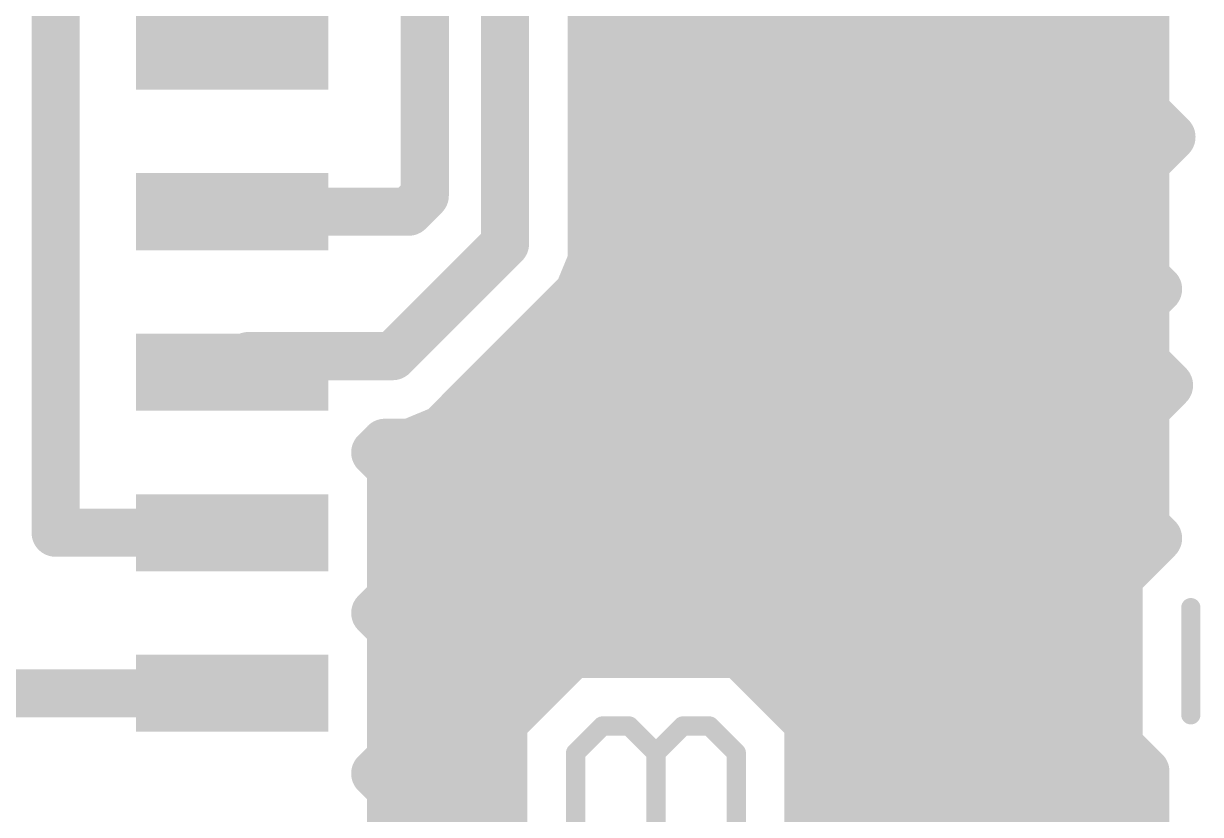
# Model space of a CAD drawing. Extents: x 0 to 60.4, y 0 to 60.5.
# Drawn here: x 10.03 to 19.35, y 26.85 to 33.11 of the extents above; entities that cross this region are included whole.
import ezdxf

# ---------------------------------------------------------------- set-up
doc = ezdxf.new("R2010")
doc.units = 0
doc.layers.add('16', color=175, linetype='CONTINUOUS')

# ---------------------------------------------------------------- blocks, each defined once
blk = doc.blocks.new('RECT')
blk.add_solid([(-0.5, -0.5), (0.5, -0.5), (-0.5, 0.5), (0.5, 0.5)])

msp = doc.modelspace()

# ---------------------------------------------------------------- linework, layer by layer
at = {"layer": '16'}
for points, const_width in [([(10.287, 29.083), (10.287, 37.338)], 0.381), ([(14.5288, 33.2439), (18.4225, 37.1376)], 0.381), ([(13.208, 33.909), (13.208, 31.75)], 0.381), ([(11.049, 33.528), (11.684, 32.893)], 0.381), ([(13.843, 31.369), (13.843, 33.528)], 0.381), ([(18.9103, 33.5292), (18.9103, 32.4202)], 0.381), ([(14.5288, 31.2326), (14.5288, 33.2439)], 0.381), ([(14.5288, 33.147), (18.9103, 33.147)], 0.381), ([(14.5288, 32.766), (18.9103, 32.766)], 0.381), ([(18.9103, 32.4202), (19.1166, 32.2139)], 0.381), ([(14.5288, 32.385), (18.9455, 32.385)], 0.381), ([(19.1166, 32.2139), (18.9103, 32.0076)], 0.381), ([(14.5288, 32.004), (18.9103, 32.004)], 0.381), ([(18.9103, 32.0076), (18.9103, 31.7685)], 0.381), ([(18.9103, 31.7685), (18.9103, 31.1105)], 0.381), ([(13.081, 31.623), (13.208, 31.75)], 0.381), ([(11.684, 31.623), (13.081, 31.623)], 0.381), ([(14.5288, 31.623), (18.9103, 31.623)], 0.381), ([(12.954, 30.48), (13.843, 31.369)], 0.381), ([(14.4244, 30.9805), (14.5288, 31.2326)], 0.381), ([(14.5288, 31.242), (18.9103, 31.242)], 0.381), ([(18.9103, 31.1105), (19.0107, 31.0101)], 0.381), ([(19.0107, 31.0101), (18.9103, 30.9098)], 0.381), ([(14.2315, 30.7876), (14.4244, 30.9805)], 0.381), ([(14.3049, 30.861), (18.9103, 30.861)], 0.381), ([(18.9103, 30.9098), (18.9103, 30.4363)], 0.381), ([(13.3425, 29.8986), (14.2315, 30.7876)], 0.381), ([(11.684, 30.353), (11.811, 30.48)], 0.381), ([(11.811, 30.48), (12.954, 30.48)], 0.381), ([(13.9239, 30.48), (18.9103, 30.48)], 0.381), ([(18.9103, 30.4363), (19.0973, 30.2494)], 0.381), ([(19.0973, 30.2494), (18.9103, 30.0624)], 0.381), ([(13.5429, 30.099), (18.9469, 30.099)], 0.381), ([(18.9103, 30.0624), (18.9103, 29.1395)], 0.381), ([(13.0904, 29.7942), (13.3425, 29.8986)], 0.381), ([(12.8163, 29.718), (12.8925, 29.7942)], 0.381), ([(12.9413, 29.593), (12.8163, 29.718)], 0.381), ([(12.8163, 29.718), (18.9103, 29.718)], 0.381), ([(12.8925, 29.7942), (13.0904, 29.7942)], 0.381), ([(12.9413, 28.573), (12.9413, 29.593)], 0.381), ([(12.9413, 29.337), (18.9103, 29.337)], 0.381), ([(11.684, 29.083), (10.287, 29.083)], 0.381), ([(18.9103, 29.1395), (19.0107, 29.0391)], 0.381), ([(19.0107, 29.0391), (18.6985, 28.7269)], 0.381), ([(12.9413, 28.956), (18.9276, 28.956)], 0.381), ([(18.6985, 28.7269), (18.6985, 27.4061)], 0.381), ([(12.8163, 28.448), (12.9413, 28.573)], 0.381), ([(12.9413, 28.575), (18.6985, 28.575)], 0.381), ([(12.9413, 28.323), (12.8163, 28.448)], 0.381), ([(12.9413, 27.303), (12.9413, 28.323)], 0.381), ([(19.27, 27.6428), (19.27, 28.4902)], 0.1524), ([(12.9413, 28.194), (18.6985, 28.194)], 0.381), ([(14.3769, 28.1253), (14.369, 28.1174)], 0.381), ([(14.5888, 28.1253), (14.3769, 28.1253)], 0.381), ([(14.3769, 28.1253), (14.3769, 28.1253)], 0.381), ([(14.7171, 28.1253), (14.5888, 28.1254)], 0.381), ([(14.5888, 28.1254), (14.5888, 28.1253)], 0.381), ([(14.8504, 28.1254), (14.7171, 28.1253)], 0.381), ([(14.8504, 28.1253), (14.8504, 28.1254)], 0.381), ([(15.2243, 28.1253), (14.8504, 28.1253)], 0.381), ([(15.4562, 28.1253), (15.2243, 28.1254)], 0.381), ([(15.2243, 28.1254), (15.2243, 28.1253)], 0.381), ([(15.6978, 28.1253), (15.4562, 28.1253)], 0.381), ([(16.0325, 27.7906), (15.6978, 28.1253)], 0.381), ([(14.369, 28.1174), (14.0421, 27.7906)], 0.381), ([(11.684, 27.813), (9.652, 27.813)], 0.381), ([(12.9413, 27.813), (14.0646, 27.813)], 0.381), ([(14.0421, 27.7906), (13.8382, 27.5867)], 0.381), ([(14.0421, 27.7906), (14.0421, 27.7906)], 0.381), ([(16.0101, 27.813), (18.6985, 27.813)], 0.381), ([(16.2444, 27.5787), (16.0325, 27.7906)], 0.381), ([(16.0325, 27.7906), (16.0325, 27.7906)], 0.381), ([(13.8382, 27.5867), (13.8303, 27.5787)], 0.381), ([(13.8303, 27.5787), (13.8303, 27.5787)], 0.381), ([(13.8303, 27.5787), (13.8303, 27.3444)], 0.381), ([(16.2444, 27.3396), (16.2444, 27.5787)], 0.381), ([(12.9413, 27.432), (13.8303, 27.432)], 0.381), ([(14.6136, 27.5539), (14.4018, 27.342)], 0.1524), ([(14.8255, 27.5539), (14.6136, 27.5539)], 0.1524), ([(15.0373, 27.342), (14.8255, 27.5539)], 0.1524), ([(15.2492, 27.5539), (15.0373, 27.342)], 0.1524), ([(15.461, 27.5539), (15.2492, 27.5539)], 0.1524), ([(15.6729, 27.342), (15.461, 27.5539)], 0.1524), ([(16.2444, 27.432), (18.6985, 27.432)], 0.381), ([(18.6985, 27.4061), (18.9103, 27.1942)], 0.381), ([(12.8163, 27.178), (12.9413, 27.303)], 0.381), ([(13.8303, 27.3444), (13.8303, 26.4697)], 0.381), ([(16.2444, 26.4697), (16.2444, 27.3396)], 0.381), ([(14.4018, 27.342), (14.4018, 26.7065)], 0.1524), ([(15.0373, 26.7065), (15.0373, 27.342)], 0.1524), ([(15.6729, 26.7065), (15.6729, 27.342)], 0.1524), ([(18.9103, 27.1942), (18.9103, 25.435)], 0.381), ([(12.9413, 27.053), (12.8163, 27.178)], 0.381), ([(12.9413, 26.033), (12.9413, 27.053)], 0.381), ([(12.9413, 27.051), (13.8303, 27.051)], 0.381), ([(16.2444, 27.051), (18.9103, 27.051)], 0.381), ([(12.9413, 26.67), (13.8303, 26.67)], 0.381), ([(16.2444, 26.67), (18.9103, 26.67)], 0.381)]:
    msp.add_lwpolyline(points, dxfattribs=dict(at, const_width=const_width))
for points, const_width in [([(14.4614, 33.3113, 1), (14.5961, 33.1766)], 0.1905), ([(14.5288, 33.2422, 1), (14.5288, 33.0517)], 0.1905), ([(18.9103, 33.0517, 1), (18.9103, 33.2422)], 0.1905), ([(11.6166, 32.8256, 1), (11.7514, 32.9604)], 0.1905), ([(14.5288, 32.8612, 1), (14.5288, 32.6707)], 0.1905), ([(18.9103, 32.6707, 1), (18.9103, 32.8612)], 0.1905), ([(18.9777, 32.4876, 1), (18.8429, 32.3529)], 0.1905), ([(14.5288, 32.4802, 1), (14.5288, 32.2897)], 0.1905), ([(18.815, 32.4202, 1), (19.0055, 32.4202)], 0.1905), ([(18.9455, 32.2897, 1), (18.9455, 32.4802)], 0.1905), ([(19.1839, 32.1466, 1), (19.0492, 32.2813)], 0.1905), ([(19.0492, 32.1466, 1), (19.1839, 32.2813)], 0.1905), ([(14.5288, 32.0993, 1), (14.5288, 31.9088)], 0.1905), ([(19.0055, 32.0077, 1), (18.815, 32.0076)], 0.1905), ([(18.8429, 32.075, 1), (18.9776, 31.9403)], 0.1905), ([(18.9103, 31.9088, 1), (18.9103, 32.0993)], 0.1905), ([(19.0055, 31.7685, 1), (18.815, 31.7685)], 0.1905), ([(13.2754, 31.6826, 1), (13.1406, 31.8174)], 0.1905), ([(18.8151, 31.7685, 1), (19.0055, 31.7685)], 0.1905), ([(11.684, 31.7183, 1), (11.684, 31.5278)], 0.1905), ([(13.0136, 31.6904, 1), (13.1484, 31.5556)], 0.1905), ([(13.081, 31.5278, 1), (13.081, 31.7183)], 0.1905), ([(13.1128, 31.75, 1), (13.3033, 31.75)], 0.1905), ([(14.5288, 31.7183, 1), (14.5288, 31.5278)], 0.1905), ([(18.9103, 31.5278, 1), (18.9103, 31.7183)], 0.1905), ([(13.9104, 31.3016, 1), (13.7756, 31.4364)], 0.1905), ([(13.7477, 31.369, 1), (13.9383, 31.369)], 0.1905), ([(14.5288, 31.3373, 1), (14.5288, 31.1468)], 0.1905), ([(14.6168, 31.1961, 1), (14.4408, 31.269)], 0.1905), ([(18.9103, 31.1468, 1), (18.9103, 31.3373)], 0.1905), ([(14.4335, 31.2326, 1), (14.624, 31.2326)], 0.1905), ([(18.9777, 31.1779, 1), (18.8429, 31.0432)], 0.1905), ([(18.815, 31.1105, 1), (19.0055, 31.1105)], 0.1905), ([(19.078, 30.9428, 1), (18.9433, 31.0775)], 0.1905), ([(14.3364, 31.017, 1), (14.5124, 30.9441)], 0.1905), ([(14.4917, 30.9132, 1), (14.357, 31.0479)], 0.1905), ([(18.9433, 30.9428, 1), (19.078, 31.0775)], 0.1905), ([(14.3049, 30.9563, 1), (14.3049, 30.7658)], 0.1905), ([(19.0055, 30.9098, 1), (18.815, 30.9098)], 0.1905), ([(18.8429, 30.9771, 1), (18.9777, 30.8424)], 0.1905), ([(18.9103, 30.7658, 1), (18.9103, 30.9563)], 0.1905), ([(14.1641, 30.855, 1), (14.2988, 30.7203)], 0.1905), ([(14.2988, 30.7203, 1), (14.1641, 30.855)], 0.1905), ([(11.811, 30.5753, 1), (11.811, 30.3848)], 0.1905), ([(11.8784, 30.4126, 1), (11.7436, 30.5474)], 0.1905), ([(12.8866, 30.5474, 1), (13.0214, 30.4126)], 0.1905), ([(12.954, 30.3848, 1), (12.954, 30.5753)], 0.1905), ([(13.9239, 30.5753, 1), (13.9239, 30.3848)], 0.1905), ([(18.9103, 30.3848, 1), (18.9103, 30.5753)], 0.1905), ([(18.9777, 30.5037, 1), (18.8429, 30.369)], 0.1905), ([(11.6166, 30.4204, 1), (11.7514, 30.2856)], 0.1905), ([(18.815, 30.4363, 1), (19.0055, 30.4363)], 0.1905), ([(19.1646, 30.182, 1), (19.0299, 30.3167)], 0.1905), ([(19.0299, 30.182, 1), (19.1646, 30.3167)], 0.1905), ([(13.5429, 30.1943, 1), (13.5429, 30.0038)], 0.1905), ([(18.9469, 30.0038, 1), (18.9469, 30.1943)], 0.1905), ([(19.0055, 30.0624, 1), (18.815, 30.0624)], 0.1905), ([(18.8429, 30.1297, 1), (18.9777, 29.995)], 0.1905), ([(13.3789, 29.8106, 1), (13.306, 29.9866)], 0.1905), ([(13.2751, 29.966, 1), (13.4098, 29.8313)], 0.1905), ([(12.8163, 29.8133, 1), (12.8163, 29.6227)], 0.1905), ([(12.8836, 29.7853, 1), (12.7489, 29.6506)], 0.1905), ([(12.8925, 29.8895, 1), (12.8925, 29.6989)], 0.1905), ([(12.9598, 29.7268, 1), (12.8251, 29.8616)], 0.1905), ([(13.054, 29.8822, 1), (13.1269, 29.7062)], 0.1905), ([(13.0904, 29.6989, 1), (13.0904, 29.8895)], 0.1905), ([(18.9103, 29.6227, 1), (18.9103, 29.8133)], 0.1905), ([(12.7489, 29.7853, 1), (12.8836, 29.6506)], 0.1905), ([(13.0365, 29.593, 1), (12.846, 29.593)], 0.1905), ([(12.8739, 29.5256, 1), (13.0086, 29.6603)], 0.1905), ([(12.9413, 29.4322, 1), (12.9413, 29.2417)], 0.1905), ([(18.9103, 29.2417, 1), (18.9103, 29.4322)], 0.1905), ([(10.287, 29.1783, 1), (10.287, 28.9878)], 0.1905), ([(11.684, 28.9878, 1), (11.684, 29.1783)], 0.1905), ([(18.9777, 29.2068, 1), (18.8429, 29.0721)], 0.1905), ([(10.1918, 29.083, 1), (10.3823, 29.083)], 0.1905), ([(18.815, 29.1395, 1), (19.0055, 29.1395)], 0.1905), ([(19.078, 28.9718, 1), (18.9433, 29.1065)], 0.1905), ([(18.9433, 28.9718, 1), (19.078, 29.1065)], 0.1905), ([(12.9413, 29.0513, 1), (12.9413, 28.8608)], 0.1905), ([(18.9276, 28.8608, 1), (18.9276, 29.0513)], 0.1905), ([(18.7937, 28.7269, 1), (18.6032, 28.7269)], 0.1905), ([(18.6311, 28.7943, 1), (18.7658, 28.6596)], 0.1905), ([(12.9413, 28.6703, 1), (12.9413, 28.4798)], 0.1905), ([(13.0086, 28.5057, 1), (12.8739, 28.6404)], 0.1905), ([(18.6985, 28.4798, 1), (18.6985, 28.6703)], 0.1905), ([(12.8836, 28.5153, 1), (12.7489, 28.3806)], 0.1905), ([(12.7489, 28.5153, 1), (12.8836, 28.3806)], 0.1905), ([(12.846, 28.573, 1), (13.0365, 28.573)], 0.1905), ([(13.0365, 28.323, 1), (12.846, 28.323)], 0.1905), ([(19.3081, 28.4902, 1), (19.2319, 28.4902)], 0.0762), ([(12.8739, 28.2556, 1), (13.0086, 28.3903)], 0.1905), ([(12.9413, 28.2893, 1), (12.9413, 28.0988)], 0.1905), ([(14.3769, 28.2206, 1), (14.3769, 28.0301)], 0.1905), ([(14.4443, 28.058, 1), (14.3096, 28.1927)], 0.1905), ([(14.4443, 28.058, 1), (14.3096, 28.1927)], 0.1905), ([(14.5888, 28.2206, 1), (14.5888, 28.0301)], 0.1905), ([(14.6561, 28.058, 1), (14.5214, 28.1927)], 0.1905), ([(14.5888, 28.0301, 1), (14.5888, 28.2206)], 0.1905), ([(14.7171, 28.2206, 1), (14.7171, 28.0301)], 0.1905), ([(14.7171, 28.0301, 1), (14.7171, 28.2206)], 0.1905), ([(14.8504, 28.2206, 1), (14.8504, 28.0301)], 0.1905), ([(14.9177, 28.1927, 1), (14.783, 28.058)], 0.1905), ([(14.8504, 28.0301, 1), (14.8504, 28.2206)], 0.1905), ([(15.2243, 28.2206, 1), (15.2243, 28.0301)], 0.1905), ([(15.2917, 28.058, 1), (15.157, 28.1927)], 0.1905), ([(15.2243, 28.0301, 1), (15.2243, 28.2206)], 0.1905), ([(15.4562, 28.2206, 1), (15.4562, 28.0301)], 0.1905), ([(15.4562, 28.0301, 1), (15.4562, 28.2206)], 0.1905), ([(15.7651, 28.1927, 1), (15.6304, 28.058)], 0.1905), ([(15.6978, 28.0301, 1), (15.6978, 28.2206)], 0.1905), ([(18.6985, 28.0988, 1), (18.6985, 28.2893)], 0.1905), ([(14.3016, 28.1847, 1), (14.4363, 28.0501)], 0.1905), ([(14.3096, 28.1927, 1), (14.4443, 28.058)], 0.1905), ([(14.4363, 28.0501, 1), (14.3016, 28.1848)], 0.1905), ([(14.5214, 28.1927, 1), (14.6561, 28.058)], 0.1905), ([(14.783, 28.058, 1), (14.9177, 28.1927)], 0.1905), ([(15.157, 28.1927, 1), (15.2917, 28.058)], 0.1905), ([(11.684, 27.7178, 1), (11.684, 27.9083)], 0.1905), ([(12.9413, 27.9083, 1), (12.9413, 27.7178)], 0.1905), ([(14.1374, 27.7906, 1), (13.9469, 27.7906)], 0.1905), ([(13.9748, 27.8579, 1), (14.1095, 27.7232)], 0.1905), ([(14.1095, 27.7232, 1), (13.9748, 27.8579)], 0.1905), ([(14.0646, 27.7178, 1), (14.0646, 27.9083)], 0.1905), ([(16.0101, 27.9083, 1), (16.0101, 27.7178)], 0.1905), ([(16.1278, 27.7906, 1), (15.9373, 27.7906)], 0.1905), ([(16.0999, 27.8579, 1), (15.9652, 27.7232)], 0.1905), ([(15.9652, 27.7232, 1), (16.0999, 27.8579)], 0.1905), ([(18.6985, 27.7178, 1), (18.6985, 27.9083)], 0.1905), ([(13.9469, 27.7906, 1), (14.1374, 27.7906)], 0.1905), ([(15.9373, 27.7906, 1), (16.1278, 27.7906)], 0.1905), ([(13.9255, 27.5787, 1), (13.735, 27.5787)], 0.1905), ([(13.8977, 27.5114, 1), (13.7629, 27.6461)], 0.1905), ([(13.9056, 27.5193, 1), (13.7709, 27.654)], 0.1905), ([(16.3396, 27.5787, 1), (16.1491, 27.5787)], 0.1905), ([(13.763, 27.6461, 1), (13.8976, 27.5114)], 0.1905), ([(13.7629, 27.6461, 1), (13.8976, 27.5114)], 0.1905), ([(13.7709, 27.654, 1), (13.9056, 27.5193)], 0.1905), ([(16.177, 27.5114, 1), (16.3117, 27.6461)], 0.1905), ([(19.2319, 27.6428, 1), (19.3081, 27.6428)], 0.0762), ([(12.9413, 27.5273, 1), (12.9413, 27.3368)], 0.1905), ([(13.8303, 27.3368, 1), (13.8303, 27.5273)], 0.1905), ([(14.6136, 27.592, 1), (14.6136, 27.5158)], 0.0762), ([(14.6406, 27.5269, 1), (14.5867, 27.5808)], 0.0762), ([(14.8524, 27.5808, 1), (14.7986, 27.5269)], 0.0762), ([(14.8255, 27.5158, 1), (14.8255, 27.592)], 0.0762), ([(15.2492, 27.592, 1), (15.2492, 27.5158)], 0.0762), ([(15.2761, 27.5269, 1), (15.2222, 27.5808)], 0.0762), ([(15.488, 27.5808, 1), (15.4341, 27.5269)], 0.0762), ([(15.461, 27.5158, 1), (15.461, 27.592)], 0.0762), ([(16.2444, 27.5273, 1), (16.2444, 27.3368)], 0.1905), ([(18.7658, 27.4734, 1), (18.6311, 27.3387)], 0.1905), ([(18.6985, 27.3368, 1), (18.6985, 27.5273)], 0.1905), ([(13.0086, 27.2357, 1), (12.8739, 27.3704)], 0.1905), ([(13.9256, 27.3444, 1), (13.7351, 27.3444)], 0.1905), ([(16.3396, 27.3396, 1), (16.1491, 27.3396)], 0.1905), ([(18.6032, 27.4061, 1), (18.7937, 27.4061)], 0.1905), ([(12.846, 27.303, 1), (13.0365, 27.303)], 0.1905), ([(13.7351, 27.3444, 1), (13.9255, 27.3444)], 0.1905), ([(14.4399, 27.342, 1), (14.3637, 27.342)], 0.0762), ([(14.3749, 27.3689, 1), (14.4287, 27.3151)], 0.0762), ([(15.0754, 27.342, 1), (14.9992, 27.342)], 0.0762), ([(15.0104, 27.3689, 1), (15.0643, 27.3151)], 0.0762), ([(15.0104, 27.3151, 1), (15.0643, 27.3689)], 0.0762), ([(15.711, 27.342, 1), (15.6348, 27.342)], 0.0762), ([(15.6459, 27.3151, 1), (15.6998, 27.3689)], 0.0762), ([(16.1491, 27.3396, 1), (16.3396, 27.3396)], 0.1905), ([(19.0055, 27.1942, 1), (18.815, 27.1942)], 0.1905), ([(12.8836, 27.2453, 1), (12.7489, 27.1106)], 0.1905), ([(12.7489, 27.2453, 1), (12.8836, 27.1106)], 0.1905), ([(18.8429, 27.1269, 1), (18.9777, 27.2616)], 0.1905), ([(13.0365, 27.053, 1), (12.846, 27.053)], 0.1905), ([(12.9413, 27.1463, 1), (12.9413, 26.9558)], 0.1905), ([(12.8739, 26.9856, 1), (13.0086, 27.1203)], 0.1905), ([(13.8303, 26.9558, 1), (13.8303, 27.1463)], 0.1905), ([(16.2444, 27.1463, 1), (16.2444, 26.9558)], 0.1905), ([(18.9103, 26.9558, 1), (18.9103, 27.1463)], 0.1905), ([(12.9413, 26.7653, 1), (12.9413, 26.5748)], 0.1905), ([(13.8303, 26.5748, 1), (13.8303, 26.7653)], 0.1905), ([(16.2444, 26.7653, 1), (16.2444, 26.5748)], 0.1905), ([(18.9103, 26.5748, 1), (18.9103, 26.7653)], 0.1905)]:
    msp.add_lwpolyline(points, format="xyb", dxfattribs=dict(at, const_width=const_width))

# ---------------------------------------------------------------- block references
at = {"layer": '16', "xscale": 0.6096, "yscale": 1.524, "rotation": 90}
for p in [(11.684, 32.893), (11.684, 31.623), (11.684, 30.353), (11.684, 29.083), (11.684, 27.813)]:
    msp.add_blockref('RECT', p, dxfattribs=at)

doc.saveas('drawing.dxf')
